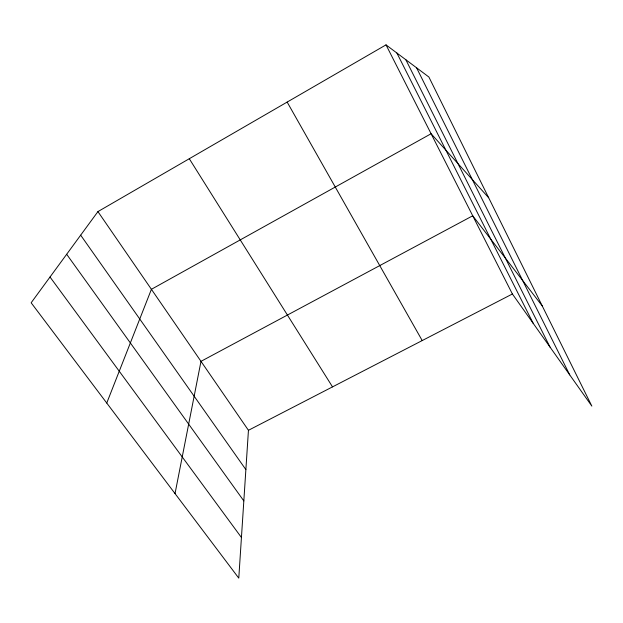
<?xml version="1.0" encoding="UTF-8"?>
<svg xmlns="http://www.w3.org/2000/svg" width="623" height="623" viewBox="0 0 623 623"><rect width="100%" height="100%" fill="white"/><g stroke="black" fill="none" stroke-linecap="round" stroke-linejoin="round"><path stroke-width="0.93" d="M97.928 211.602L248.445 430.298L238.78 578.136L31.15 302.778L97.928 211.602L386.011 44.864L428.897 77.034L591.85 406.103L512.394 293.994L386.011 44.864M175.032 493.587L200.988 361.348L472.725 215.792L542.22 305.885M106.759 403.042L151.405 289.306L431.1 133.743L488.673 197.756M248.445 430.298L512.394 293.994M50.019 277.017L241.436 537.501M66.669 254.277L243.834 500.915M80.671 235.167L245.875 469.61M189.283 158.725L332.518 386.883M287.156 102.079L422.207 340.563M396.906 53.041L533.249 323.423M405.846 59.738L550.008 347.058M416.577 67.798L569.741 374.906"/></g></svg>
